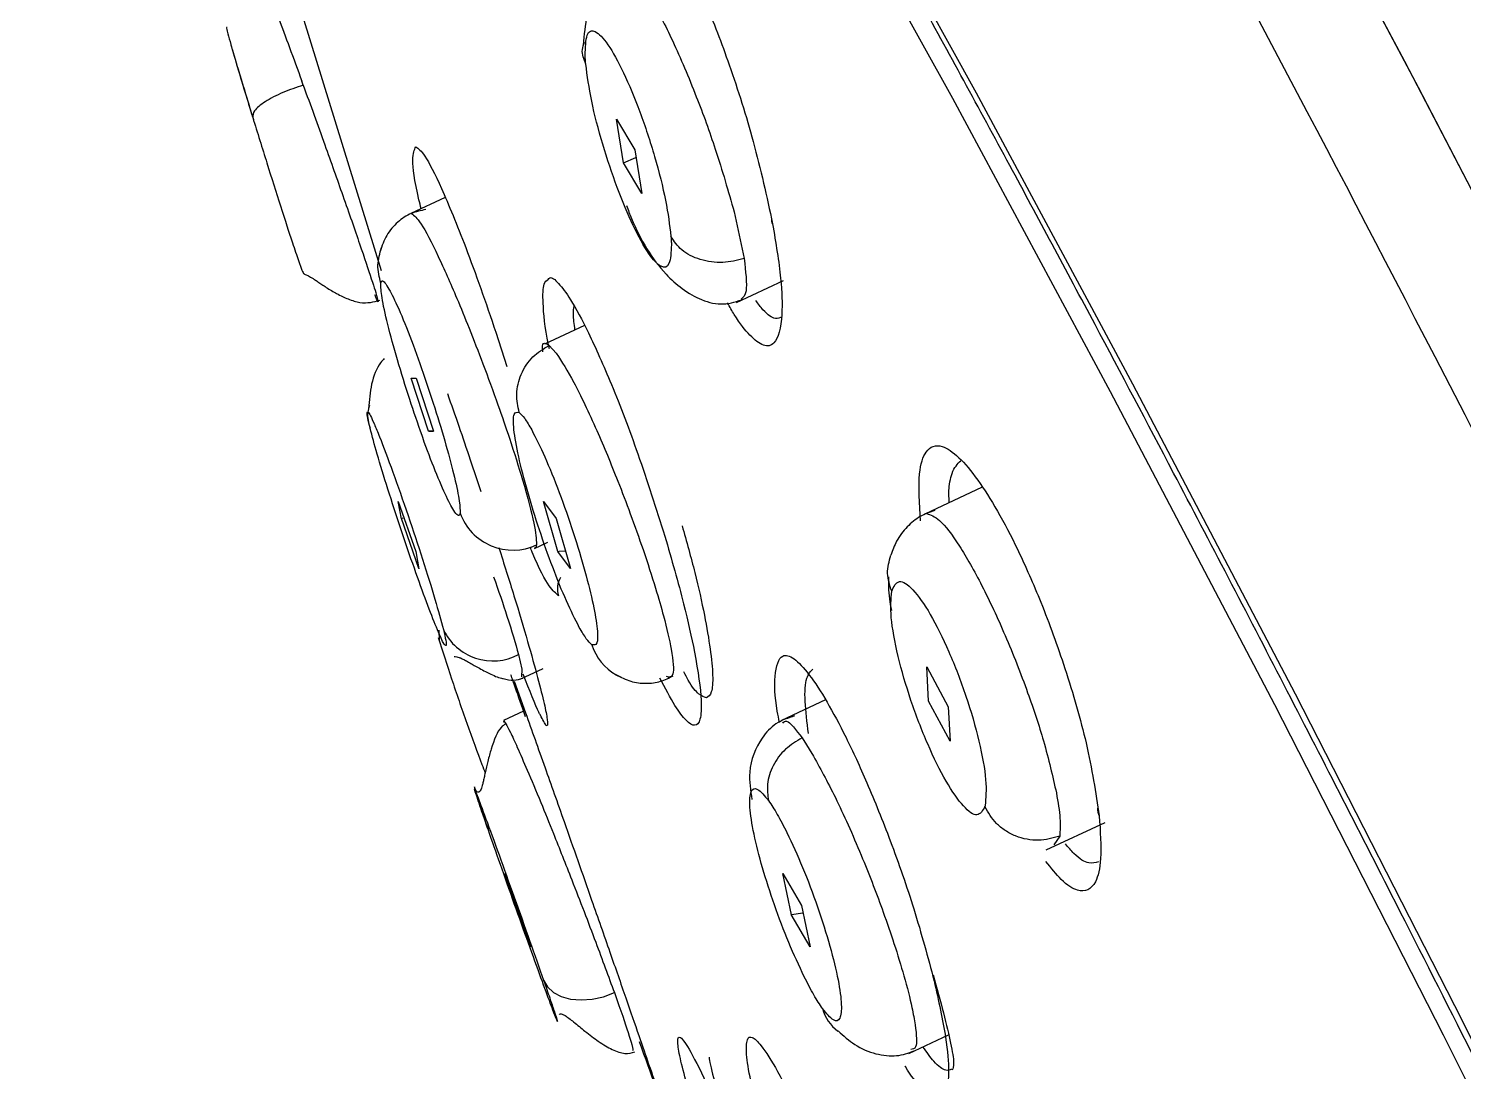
# Model space of a CAD drawing. Header units: millimetres. Extents: x 13235 to 13829, y -4257 to -3417.
# Drawn here: x 13700.847 to 13704.073, y -3757.731 to -3755.386 of the extents above; entities that cross this region are included whole.
import ezdxf

# ---------------------------------------------------------------- set-up
doc = ezdxf.new("R2010")
doc.units = ezdxf.units.MM
doc.header["$LTSCALE"] = 0.1
doc.layers.get('0').update_dxf_attribs({"lineweight": 15})

msp = doc.modelspace()

# ---------------------------------------------------------------- linework, layer by layer
at = {"linetype": 'Continuous', "lineweight": 25}
for p, q in [((13701.3824, -3755.0987), (13701.6391, -3755.9303)), ((13701.4642, -3755.5136), (13701.461, -3755.5047)), ((13702.1846, -3755.6883), (13702.1686, -3755.5899)), ((13702.1686, -3755.5899), (13702.2097, -3755.6588)), ((13702.2097, -3755.6588), (13702.2256, -3755.7571)), ((13702.2256, -3755.757), (13702.1845, -3755.6881)), ((13702.1846, -3755.6881), (13702.2125, -3755.6762)), ((13701.7834, -3755.7662), (13701.7064, -3755.8022)), ((13702.4333, -3755.7985), (13702.4558, -3755.9034)), ((13702.4387, -3756.0022), (13702.5441, -3755.9529)), ((13702.0966, -3756.0539), (13702.0068, -3756.096)), ((13701.8973, -3756.0691), (13701.9217, -3756.1459)), ((13702.0171, -3756.0986), (13702.0333, -3756.1163)), ((13701.7068, -3756.1727), (13701.7181, -3756.1727)), ((13701.7458, -3756.2919), (13701.7069, -3756.1725)), ((13701.7181, -3756.1725), (13701.757, -3756.2919)), ((13701.757, -3756.2919), (13701.7457, -3756.2919)), ((13701.7459, -3756.2919), (13701.7568, -3756.2913)), ((13702.9914, -3756.4175), (13702.8621, -3756.478)), ((13701.6776, -3756.4499), (13701.7172, -3756.5625)), ((13701.6849, -3756.4884), (13701.6777, -3756.4501)), ((13702.0048, -3756.4497), (13702.0332, -3756.488)), ((13702.0367, -3756.5623), (13702.0049, -3756.4497)), ((13701.7244, -3756.6007), (13701.6848, -3756.4881)), ((13701.6851, -3756.4883), (13701.6892, -3756.4864)), ((13702.0331, -3756.4879), (13702.065, -3756.6004)), ((13701.9846, -3756.5553), (13702.014, -3756.5415)), ((13701.7172, -3756.5625), (13701.7244, -3756.6008)), ((13701.9873, -3756.5532), (13701.9844, -3756.5551)), ((13701.9889, -3756.5472), (13701.9873, -3756.5532)), ((13702.065, -3756.6004), (13702.0366, -3756.5621)), ((13702.0371, -3756.5621), (13702.04, -3756.5616)), ((13702.04, -3756.5616), (13702.0537, -3756.5605)), ((13701.7692, -3756.7392), (13701.77, -3756.7629)), ((13701.9483, -3756.7941), (13701.9559, -3756.8266)), ((13701.9538, -3756.8487), (13702.0038, -3756.8253)), ((13701.9559, -3756.8266), (13701.9552, -3756.8444)), ((13702.8706, -3756.8991), (13702.8665, -3756.8215)), ((13702.8665, -3756.8215), (13702.9151, -3756.9114)), ((13701.9385, -3756.8535), (13701.9643, -3756.9252)), ((13702.6388, -3756.8955), (13702.5397, -3756.9419)), ((13701.9598, -3756.9212), (13701.9142, -3756.9426)), ((13702.9193, -3756.9887), (13702.8706, -3756.8989)), ((13702.9151, -3756.9114), (13702.9193, -3756.9888)), ((13702.586, -3756.9814), (13702.612, -3757.0225)), ((13703.1355, -3757.2334), (13703.2676, -3757.1715)), ((13703.1656, -3757.202), (13703.1524, -3757.2221)), ((13701.9166, -3757.2866), (13701.9505, -3757.3795)), ((13701.9415, -3757.3587), (13701.9167, -3757.2867)), ((13702.5622, -3757.3792), (13702.5429, -3757.2864)), ((13702.5429, -3757.2864), (13702.5848, -3757.358)), ((13701.9753, -3757.4513), (13701.9413, -3757.3583)), ((13701.9505, -3757.3795), (13701.9753, -3757.4515)), ((13702.6041, -3757.4509), (13702.5619, -3757.3788)), ((13702.562, -3757.3784), (13702.5882, -3757.3747)), ((13702.5848, -3757.358), (13702.6041, -3757.4509)), ((13702.8825, -3757.5266), (13702.8831, -3757.5275)), ((13702.1639, -3757.5542), (13702.1742, -3757.583)), ((13702.1742, -3757.583), (13702.1827, -3757.6075)), ((13702.8259, -3757.6912), (13702.9157, -3757.6491))]:
    msp.add_line(p, q, dxfattribs=at)
at = {"linetype": 'Continuous', "lineweight": 25, "flags": 128}
for points in [[(13701.039, -3751.0148), (13701.0707, -3751.0083), (13701.1773, -3751.0486), (13701.3207, -3751.1699), (13701.4998, -3751.3713), (13701.713, -3751.651), (13701.9584, -3752.0065), (13702.234, -3752.4348), (13702.5373, -3752.9321), (13702.8657, -3753.4942), (13703.2164, -3754.1161), (13703.5863, -3754.7926), (13703.9722, -3755.5178), (13704.3708, -3756.2853), (13704.7787, -3757.0885), (13705.1923, -3757.9205), (13705.6079, -3758.774), (13706.0222, -3759.6417)], [(13705.9752, -3759.5424), (13705.5636, -3758.6822), (13705.1511, -3757.8368), (13704.7409, -3757.0133), (13704.3367, -3756.2189), (13703.9419, -3755.4602), (13703.5599, -3754.7437), (13703.1938, -3754.0756), (13702.847, -3753.4615), (13702.5222, -3752.9068), (13702.2223, -3752.416), (13701.9498, -3751.9935), (13701.7071, -3751.6428), (13701.4962, -3751.3669), (13701.3189, -3751.1682), (13701.1768, -3751.0483), (13701.071, -3751.0083)], [(13705.2224, -3759.9722), (13704.8383, -3759.1698), (13704.4534, -3758.3825), (13704.0713, -3757.6178), (13703.6957, -3756.8831), (13703.3303, -3756.1855), (13702.9786, -3755.5317), (13702.6439, -3754.928), (13702.3294, -3754.3802), (13702.0383, -3753.8936), (13701.7733, -3753.4729), (13701.537, -3753.1221), (13701.3316, -3752.8446), (13701.1591, -3752.643), (13701.0212, -3752.5194), (13700.9192, -3752.4749)], [(13705.1933, -3760.0323), (13704.805, -3759.2203), (13704.4156, -3758.4236), (13704.0291, -3757.65), (13703.6493, -3756.9073), (13703.28, -3756.2028), (13702.9249, -3755.5435), (13702.5875, -3754.936), (13702.2711, -3754.3863), (13701.979, -3753.9), (13701.7139, -3753.4817), (13701.4785, -3753.1357), (13701.2752, -3752.8655), (13701.106, -3752.6736), (13700.9726, -3752.5621), (13700.8763, -3752.5319), (13700.8572, -3752.5376)], [(13702.1808, -3756.8461), (13702.1803, -3756.8459), (13702.1682, -3756.8398)], [(13702.0048, -3757.5265), (13702.0134, -3757.5413), (13702.0267, -3757.5536), (13702.0443, -3757.5628), (13702.0653, -3757.5686), (13702.0889, -3757.5706), (13702.1139, -3757.5688), (13702.1393, -3757.5633), (13702.1639, -3757.5542)]]:
    msp.add_lwpolyline(points, dxfattribs=at)
at = {"linetype": 'Continuous', "lineweight": 25}
for centre, radius, start, end in [((13702.5307, -3755.817), 0.0136, 171.0854, 216.7114), ((13701.9356, -3756.4329), 0.1262, 199.9126, 294.9804), ((13702.0862, -3756.6458), 0.0502, 149.435, 198.3297), ((13701.8907, -3756.685), 0.1233, 205.4138, 297.8415), ((13702.2278, -3756.7354), 0.1203, 197.6331, 240.2533), ((13703.2762, -3757.1429), 0.0256, 172.5, 212.6524), ((13702.7216, -3757.5666), 0.0924, 194.8064, 233.5023)]:
    msp.add_arc(centre, radius, start, end, dxfattribs=at)
for points, knots in [([(13700.8466, -3751.1134), (13700.8953, -3751.1289), (13700.9934, -3751.1602), (13701.2549, -3751.436), (13701.6272, -3751.9375), (13702.1301, -3752.7205), (13702.7235, -3753.7323), (13703.3835, -3754.9264), (13704.1005, -3756.2912), (13704.843, -3757.7628), (13705.6029, -3759.3263), (13706.3444, -3760.9096), (13707.0616, -3762.4955), (13707.7184, -3764.0119), (13708.3108, -3765.442), (13708.8097, -3766.7205), (13709.2122, -3767.8321), (13709.4989, -3768.7294), (13709.6595, -3769.3934), (13709.7044, -3769.8094), (13709.6309, -3769.864), (13709.598, -3769.8885)], [0, 0, 0, 0, 0.04229, 0.08533, 0.138911, 0.194045, 0.247626, 0.302761, 0.356342, 0.411476, 0.465057, 0.520191, 0.573772, 0.628906, 0.682487, 0.737622, 0.791202, 0.846337, 0.899918, 0.955052, 1, 1, 1, 1]), ([(13705.5679, -3760.7428), (13705.5293, -3760.6596), (13705.4527, -3760.495), (13705.3381, -3760.2506), (13705.2146, -3759.9889), (13705.0905, -3759.7273), (13704.9739, -3759.4836), (13704.9027, -3759.3357), (13704.8536, -3759.234), (13704.7891, -3759.1002), (13704.7059, -3758.9288), (13704.6157, -3758.7439), (13704.5441, -3758.5978), (13704.4638, -3758.4347), (13704.3749, -3758.2549), (13704.2776, -3758.059), (13704.1825, -3757.8688), (13704.0624, -3757.6299), (13703.8932, -3757.2958), (13703.6686, -3756.8578), (13703.4436, -3756.4262), (13703.2383, -3756.0381), (13703.0463, -3755.68), (13702.8599, -3755.3381), (13702.6822, -3755.0174), (13702.5154, -3754.7213), (13702.3464, -3754.4267), (13702.1817, -3754.1458), (13702.0266, -3753.8875), (13701.8842, -3753.6564), (13701.7261, -3753.4067), (13701.5712, -3753.1721), (13701.4354, -3752.9775), (13701.3169, -3752.816), (13701.2081, -3752.6779), (13701.1037, -3752.5579), (13701.0476, -3752.504), (13701.0213, -3752.4787)], [0, 0, 0, 0, 0.021095, 0.041774, 0.062036, 0.087668, 0.108472, 0.124451, 0.125701, 0.134698, 0.158945, 0.170139, 0.182887, 0.197192, 0.213052, 0.230468, 0.249438, 0.264203, 0.295282, 0.341276, 0.387506, 0.421052, 0.458271, 0.499166, 0.532192, 0.567289, 0.604458, 0.642664, 0.679349, 0.714691, 0.748691, 0.803167, 0.844771, 0.873498, 0.920536, 0.962703, 1, 1, 1, 1]), ([(13702.175, -3755.2222), (13702.1739, -3755.1937), (13702.1715, -3755.1306), (13702.187, -3755.0869), (13702.2135, -3755.0809), (13702.2448, -3755.1048), (13702.2811, -3755.1529), (13702.3226, -3755.226), (13702.371, -3755.3303), (13702.4256, -3755.4725), (13702.4817, -3755.6496), (13702.5067, -3755.7644), (13702.5199, -3755.8251)], [0, 0, 0, 0, 0.096698, 0.213923, 0.298564, 0.383151, 0.462379, 0.541555, 0.633739, 0.740903, 0.862978, 1, 1, 1, 1]), ([(13702.1714, -3755.2484), (13702.1664, -3755.2507), (13702.1479, -3755.2595), (13702.1229, -3755.296), (13702.0998, -3755.3531), (13702.096, -3755.4003), (13702.0941, -3755.4234)], [0, 0, 0, 0, 0.111378, 0.417242, 0.715941, 1, 1, 1, 1]), ([(13702.1719, -3755.2503), (13702.173, -3755.2471), (13702.178, -3755.2332), (13702.2032, -3755.2534), (13702.2449, -3755.3131), (13702.2957, -3755.4123), (13702.3467, -3755.5321), (13702.3965, -3755.669), (13702.4201, -3755.7522), (13702.4333, -3755.7985)], [0, 0, 0, 0, 0.047552, 0.20896, 0.363996, 0.518449, 0.680615, 0.822266, 1, 1, 1, 1]), ([(13701.4083, -3755.3621), (13701.4163, -3755.3835), (13701.4325, -3755.4264), (13701.4515, -3755.4786), (13701.461, -3755.5047)], [0, 0, 0, 0, 0.500049, 1, 1, 1, 1]), ([(13701.2933, -3755.3838), (13701.2926, -3755.3835), (13701.2902, -3755.3828), (13701.2935, -3755.3935), (13701.2989, -3755.4132), (13701.3014, -3755.4221)], [0, 0, 0, 0, 0.198786, 0.641497, 1, 1, 1, 1]), ([(13702.0982, -3755.4466), (13702.0988, -3755.4289), (13702.1, -3755.3936), (13702.1192, -3755.3868), (13702.1484, -3755.4169), (13702.1844, -3755.4819), (13702.2221, -3755.5721), (13702.2558, -3755.6745), (13702.2817, -3755.7767), (13702.2881, -3755.8282), (13702.2913, -3755.8539)], [0, 0, 0, 0, 0.126121, 0.2508428, 0.3743722, 0.4975745, 0.6214694, 0.7467359, 0.8732647, 1, 1, 1, 1]), ([(13701.3013, -3755.4221), (13701.3014, -3755.4223), (13701.3039, -3755.432), (13701.3199, -3755.4858), (13701.339, -3755.5486), (13701.3486, -3755.58)], [0, 0, 0, 0, 0.009421, 0.505025, 1, 1, 1, 1]), ([(13701.3014, -3755.4221), (13701.3024, -3755.4259), (13701.3071, -3755.4427), (13701.3238, -3755.4987), (13701.3424, -3755.5596), (13701.352, -3755.5908)], [0, 0, 0, 0, 0.1257183, 0.5515201, 1, 1, 1, 1]), ([(13702.0996, -3755.466), (13702.0952, -3755.4552), (13702.0887, -3755.439), (13702.0946, -3755.4225), (13702.0966, -3755.417)], [0, 0, 0, 0, 0.666818, 1, 1, 1, 1]), ([(13702.0996, -3755.466), (13702.0993, -3755.4626), (13702.0987, -3755.4558), (13702.0984, -3755.4497), (13702.0982, -3755.4466)], [0, 0, 0, 0, 0.500083, 1, 1, 1, 1]), ([(13702.2923, -3755.8724), (13702.2914, -3755.8889), (13702.2896, -3755.9216), (13702.2704, -3755.9267), (13702.2418, -3755.8967), (13702.2064, -3755.8331), (13702.1696, -3755.7453), (13702.1365, -3755.6458), (13702.1102, -3755.5448), (13702.1031, -3755.4925), (13702.0996, -3755.466)], [0, 0, 0, 0, 0.125211, 0.248744, 0.372538, 0.496596, 0.620186, 0.74404, 0.870529, 1, 1, 1, 1]), ([(13701.4642, -3755.5136), (13701.4485, -3755.5188), (13701.4244, -3755.5267), (13701.3964, -3755.54), (13701.3778, -3755.5507), (13701.3636, -3755.5613), (13701.351, -3755.574), (13701.3507, -3755.5814), (13701.3505, -3755.5862)], [0, 0, 0, 0, 0.243288, 0.373708, 0.506233, 0.637851, 0.765667, 1, 1, 1, 1]), ([(13701.4642, -3755.5136), (13701.4804, -3755.5582), (13701.5107, -3755.6416), (13701.5552, -3755.7675), (13701.5923, -3755.8739), (13701.6196, -3755.9552), (13701.6324, -3755.9968), (13701.6338, -3756.0058), (13701.6269, -3755.9891), (13701.6251, -3755.9847)], [0, 0, 0, 0, 0.171743, 0.320664, 0.481909, 0.638853, 0.795746, 0.947118, 1, 1, 1, 1]), ([(13701.3486, -3755.58), (13701.3489, -3755.581), (13701.3496, -3755.5831), (13701.3502, -3755.5852), (13701.3505, -3755.5862)], [0, 0, 0, 0, 0.500819, 1, 1, 1, 1]), ([(13701.3505, -3755.5862), (13701.3612, -3755.6205), (13701.3823, -3755.6886), (13701.4133, -3755.7862), (13701.4336, -3755.8495), (13701.4394, -3755.8665), (13701.4399, -3755.8678)], [0, 0, 0, 0, 0.327373, 0.649894, 0.972754, 1, 1, 1, 1]), ([(13701.7294, -3755.7915), (13701.7277, -3755.7845), (13701.7145, -3755.731), (13701.7074, -3755.6725), (13701.7141, -3755.6589), (13701.7174, -3755.6521)], [0, 0, 0, 0, 0.069628, 0.536944, 1, 1, 1, 1]), ([(13701.7174, -3755.6521), (13701.7234, -3755.6563), (13701.736, -3755.6651), (13701.7748, -3755.7417), (13701.8203, -3755.8527), (13701.8632, -3755.9688), (13701.886, -3756.0358), (13701.8973, -3756.0691)], [0, 0, 0, 0, 0.206176, 0.441336, 0.705399, 0.853648, 1, 1, 1, 1]), ([(13701.7398, -3755.7933), (13701.7288, -3755.7955), (13701.7062, -3755.8), (13701.6757, -3755.8203), (13701.6503, -3755.8495), (13701.6413, -3755.8751), (13701.6368, -3755.8878)], [0, 0, 0, 0, 0.2421335, 0.4940187, 0.7493185, 1, 1, 1, 1]), ([(13702.1912, -3755.7844), (13702.1949, -3755.7941), (13702.2176, -3755.8534), (13702.2576, -3755.9197), (13702.3178, -3755.9743), (13702.3619, -3755.9991), (13702.4114, -3756.0101), (13702.4407, -3755.9995), (13702.4559, -3755.994)], [0, 0, 0, 0, 0.0671155, 0.4085616, 0.531647, 0.6726402, 0.8299909, 1, 1, 1, 1]), ([(13701.7078, -3755.8019), (13701.7139, -3755.8066), (13701.7263, -3755.8162), (13701.7643, -3755.8891), (13701.8034, -3755.9772), (13701.8381, -3756.0618), (13701.8697, -3756.1431), (13701.9007, -3756.2277), (13701.9317, -3756.3176), (13701.9619, -3756.4145), (13701.9864, -3756.5058), (13701.9881, -3756.5338), (13701.9889, -3756.5472)], [0, 0, 0, 0, 0.121463, 0.248883, 0.358767, 0.425383, 0.49966, 0.583858, 0.653837, 0.750775, 0.880329, 1, 1, 1, 1]), ([(13702.5199, -3755.8251), (13702.527, -3755.8681), (13702.5403, -3755.9478), (13702.5429, -3756.045), (13702.529, -3756.097), (13702.5008, -3756.103), (13702.4699, -3756.0793), (13702.4418, -3756.0446), (13702.4236, -3756.0123), (13702.4185, -3756.0032)], [0, 0, 0, 0, 0.1759344, 0.3260569, 0.547777, 0.686641, 0.8205432, 0.949466, 1, 1, 1, 1]), ([(13702.2913, -3755.8539), (13702.2915, -3755.8572), (13702.292, -3755.8636), (13702.2922, -3755.8695), (13702.2923, -3755.8724)], [0, 0, 0, 0, 0.501005, 1, 1, 1, 1]), ([(13702.4558, -3755.9034), (13702.4401, -3755.9074), (13702.4158, -3755.9136), (13702.382, -3755.9116), (13702.3569, -3755.9063), (13702.3343, -3755.8969), (13702.3094, -3755.8809), (13702.2984, -3755.8645), (13702.2913, -3755.8539)], [0, 0, 0, 0, 0.244157, 0.37471, 0.507119, 0.638485, 0.76603, 1, 1, 1, 1]), ([(13701.4399, -3755.8678), (13701.4447, -3755.8823), (13701.4582, -3755.923), (13701.4658, -3755.9405), (13701.4681, -3755.9384), (13701.4779, -3755.9432), (13701.4829, -3755.9462), (13701.4893, -3755.9504), (13701.4972, -3755.9558), (13701.5063, -3755.9619), (13701.5208, -3755.9714), (13701.5414, -3755.9838), (13701.5668, -3755.9956), (13701.6027, -3756.0065), (13701.6228, -3756.0008), (13701.6366, -3755.9969)], [0, 0, 0, 0, 0.134234, 0.378666, 0.523926, 0.547902, 0.568381, 0.586718, 0.604555, 0.62356, 0.644875, 0.696547, 0.76085, 0.835538, 1, 1, 1, 1]), ([(13701.6386, -3755.9587), (13701.6352, -3755.9451), (13701.6286, -3755.9183), (13701.6364, -3755.8918), (13701.6403, -3755.8787)], [0, 0, 0, 0, 0.50616, 1, 1, 1, 1]), ([(13702.4558, -3755.9034), (13702.4591, -3755.9321), (13702.4648, -3755.9813), (13702.4537, -3755.9908), (13702.449, -3755.9947)], [0, 0, 0, 0, 0.582103, 1, 1, 1, 1]), ([(13701.6386, -3755.9587), (13701.6395, -3755.9559), (13701.6413, -3755.9501), (13701.6472, -3755.9571), (13701.6501, -3755.9606)], [0, 0, 0, 0, 0.499932, 1, 1, 1, 1]), ([(13701.7314, -3756.3014), (13701.722, -3756.2745), (13701.7024, -3756.2183), (13701.675, -3756.1293), (13701.6531, -3756.0491), (13701.6392, -3755.9862), (13701.6388, -3755.9679), (13701.6386, -3755.9587)], [0, 0, 0, 0, 0.185679, 0.388547, 0.593431, 0.79719, 1, 1, 1, 1]), ([(13701.6501, -3755.9606), (13701.6562, -3755.9707), (13701.6682, -3755.9909), (13701.6958, -3756.056), (13701.7263, -3756.1377), (13701.7567, -3756.2277), (13701.7833, -3756.3146), (13701.8034, -3756.3896), (13701.8164, -3756.4491), (13701.8168, -3756.4669), (13701.817, -3756.4758)], [0, 0, 0, 0, 0.127077, 0.254782, 0.383163, 0.509836, 0.632003, 0.752278, 0.8743, 1, 1, 1, 1]), ([(13702.018, -3756.1065), (13702.0174, -3756.1035), (13702.0074, -3756.0579), (13702.0028, -3756.0059), (13702.0033, -3755.9577), (13702.0117, -3755.9528), (13702.0152, -3755.9507)], [0, 0, 0, 0, 0.029444, 0.449471, 0.767565, 1, 1, 1, 1]), ([(13702.0152, -3755.9507), (13702.0162, -3755.9492), (13702.0209, -3755.9424), (13702.0377, -3755.9565), (13702.0663, -3755.9948), (13702.1065, -3756.0694), (13702.1587, -3756.1869), (13702.2201, -3756.3467), (13702.2578, -3756.4654), (13702.2775, -3756.5276)], [0, 0, 0, 0, 0.036307, 0.160723, 0.28508, 0.43555, 0.604875, 0.793, 1, 1, 1, 1]), ([(13702.0753, -3756.0639), (13702.0737, -3756.051), (13702.0708, -3756.0276), (13702.0725, -3756.016), (13702.0733, -3756.0108)], [0, 0, 0, 0, 0.548131, 1, 1, 1, 1]), ([(13702.541, -3756.0345), (13702.5363, -3756.0366), (13702.5248, -3756.0415), (13702.5041, -3756.0275), (13702.4875, -3756.0052), (13702.482, -3755.9978)], [0, 0, 0, 0, 0.3210678, 0.7769482, 1, 1, 1, 1]), ([(13702.0029, -3756.1131), (13702.0026, -3756.11), (13702.0006, -3756.0883), (13702.0095, -3756.0938), (13702.0171, -3756.0986)], [0, 0, 0, 0, 0.141584, 1, 1, 1, 1]), ([(13701.9498, -3756.2496), (13701.9471, -3756.2359), (13701.9413, -3756.2072), (13701.9523, -3756.1625), (13701.9778, -3756.1225), (13702.0042, -3756.1064), (13702.0171, -3756.0986)], [0, 0, 0, 0, 0.233266, 0.48832, 0.749782, 1, 1, 1, 1]), ([(13702.0333, -3756.1163), (13702.0457, -3756.1355), (13702.071, -3756.1749), (13702.1217, -3756.2816), (13702.1659, -3756.3879), (13702.2011, -3756.48), (13702.2304, -3756.5624), (13702.2558, -3756.6409), (13702.2782, -3756.7188), (13702.2951, -3756.7928), (13702.3, -3756.8475), (13702.2871, -3756.8449), (13702.2809, -3756.8436)], [0, 0, 0, 0, 0.121469, 0.248877, 0.358768, 0.425384, 0.499655, 0.584087, 0.651967, 0.752696, 0.879928, 1, 1, 1, 1]), ([(13701.6465, -3756.1282), (13701.6436, -3756.1313), (13701.6306, -3756.145), (13701.6157, -3756.184), (13701.6126, -3756.2224), (13701.6111, -3756.2411)], [0, 0, 0, 0, 0.126983, 0.574725, 1, 1, 1, 1]), ([(13701.7886, -3756.2072), (13701.8056, -3756.2558), (13701.8302, -3756.3262), (13701.8555, -3756.4033), (13701.8633, -3756.4271)], [0, 0, 0, 0, 0.691104, 1, 1, 1, 1]), ([(13701.6131, -3756.2337), (13701.6115, -3756.2388), (13701.6061, -3756.256), (13701.611, -3756.2731), (13701.6145, -3756.285)], [0, 0, 0, 0, 0.297846, 1, 1, 1, 1]), ([(13701.6145, -3756.285), (13701.6126, -3756.277), (13701.6088, -3756.2609), (13701.6074, -3756.249), (13701.6094, -3756.247), (13701.6149, -3756.2556), (13701.6237, -3756.2745), (13701.6392, -3756.3122), (13701.6648, -3756.3799), (13701.6996, -3756.4793), (13701.7332, -3756.5809), (13701.7626, -3756.6754), (13701.7737, -3756.7169), (13701.7794, -3756.7379)], [0, 0, 0, 0, 0.06345, 0.126892, 0.190416, 0.254085, 0.317951, 0.382014, 0.509876, 0.633982, 0.754189, 0.875089, 1, 1, 1, 1]), ([(13702.0851, -3756.7328), (13702.0756, -3756.7143), (13702.057, -3756.6778), (13702.0251, -3756.5988), (13701.9946, -3756.5131), (13701.9676, -3756.4255), (13701.9471, -3756.3455), (13701.9364, -3756.2841), (13701.9362, -3756.2472), (13701.9453, -3756.2488), (13701.9498, -3756.2496)], [0, 0, 0, 0, 0.12538, 0.247108, 0.367403, 0.489918, 0.61701, 0.74533, 0.87298, 1, 1, 1, 1]), ([(13701.9498, -3756.2496), (13701.9537, -3756.2531), (13701.9614, -3756.2602), (13701.9725, -3756.2792), (13701.978, -3756.2887)], [0, 0, 0, 0, 0.4999621, 1, 1, 1, 1]), ([(13701.7858, -3756.7735), (13701.7842, -3756.7734), (13701.7812, -3756.7732), (13701.7648, -3756.7363), (13701.7421, -3756.678), (13701.714, -3756.6005), (13701.6833, -3756.5111), (13701.654, -3756.4208), (13701.6289, -3756.3392), (13701.6193, -3756.303), (13701.6145, -3756.285)], [0, 0, 0, 0, 0.125399, 0.247129, 0.367406, 0.48993, 0.617008, 0.745334, 0.872974, 1, 1, 1, 1]), ([(13701.8054, -3756.474), (13701.7995, -3756.4642), (13701.7879, -3756.4448), (13701.7617, -3756.3828), (13701.742, -3756.3323), (13701.7319, -3756.3028), (13701.7314, -3756.3014)], [0, 0, 0, 0, 0.3356, 0.661396, 0.983342, 1, 1, 1, 1]), ([(13701.978, -3756.2887), (13701.9876, -3756.3075), (13702.0068, -3756.3452), (13702.0402, -3756.4283), (13702.072, -3756.5189), (13702.0987, -3756.6076), (13702.1175, -3756.6836), (13702.1268, -3756.7398), (13702.1266, -3756.7743), (13702.1177, -3756.7727), (13702.1132, -3756.7718)], [0, 0, 0, 0, 0.127075, 0.254788, 0.383155, 0.509832, 0.632011, 0.752268, 0.874295, 1, 1, 1, 1]), ([(13702.8525, -3756.4933), (13702.8502, -3756.4545), (13702.8459, -3756.385), (13702.8644, -3756.3295), (13702.8955, -3756.3181), (13702.9373, -3756.3463), (13702.98, -3756.3971), (13703.0254, -3756.4683), (13703.0739, -3756.5613), (13703.1268, -3756.6813), (13703.1814, -3756.8316), (13703.2314, -3757.0051), (13703.2466, -3757.1043), (13703.2546, -3757.1568)], [0, 0, 0, 0, 0.108633, 0.194829, 0.299319, 0.37593, 0.45014, 0.52076, 0.591339, 0.673518, 0.769041, 0.877861, 1, 1, 1, 1]), ([(13702.917, -3756.4524), (13702.9165, -3756.4394), (13702.9158, -3756.4165), (13702.9201, -3756.3986), (13702.927, -3756.3744), (13702.9357, -3756.3654), (13702.9429, -3756.358)], [0, 0, 0, 0, 0.241571, 0.426608, 0.526338, 1, 1, 1, 1]), ([(13701.817, -3756.4758), (13701.8161, -3756.4787), (13701.8143, -3756.4845), (13701.8084, -3756.4775), (13701.8054, -3756.474)], [0, 0, 0, 0, 0.499918, 1, 1, 1, 1]), ([(13702.8844, -3756.4698), (13702.8734, -3756.4737), (13702.8512, -3756.4816), (13702.8218, -3756.5057), (13702.7986, -3756.5354), (13702.7899, -3756.5597), (13702.786, -3756.5704)], [0, 0, 0, 0, 0.26002, 0.525033, 0.790144, 1, 1, 1, 1]), ([(13702.8661, -3756.4769), (13702.8751, -3756.4796), (13702.8938, -3756.4853), (13702.9383, -3756.5439), (13702.9902, -3756.6349), (13703.0444, -3756.7512), (13703.0927, -3756.8737), (13703.1344, -3757.0002), (13703.1497, -3757.0677), (13703.1582, -3757.1052)], [0, 0, 0, 0, 0.1353126, 0.2817488, 0.4240206, 0.564709, 0.7132147, 0.8405279, 1, 1, 1, 1]), ([(13702.3163, -3756.5041), (13702.3263, -3756.54), (13702.3463, -3756.6116), (13702.3672, -3756.7059), (13702.3807, -3756.7848), (13702.3864, -3756.8438), (13702.3838, -3756.8829), (13702.3753, -3756.8887), (13702.3711, -3756.8915)], [0, 0, 0, 0, 0.172182, 0.344396, 0.505552, 0.671351, 0.838098, 1, 1, 1, 1]), ([(13702.2775, -3756.5276), (13702.2925, -3756.5798), (13702.3199, -3756.675), (13702.3487, -3756.8049), (13702.3612, -3756.8947), (13702.3582, -3756.9433), (13702.3462, -3756.9574), (13702.3265, -3756.9453), (13702.3006, -3756.9122), (13702.2782, -3756.8695), (13702.2665, -3756.8472)], [0, 0, 0, 0, 0.154781, 0.282362, 0.454976, 0.571413, 0.682566, 0.788427, 0.888991, 1, 1, 1, 1]), ([(13701.9039, -3756.553), (13701.9157, -3756.5901), (13701.9401, -3756.6669), (13701.9693, -3756.7656), (13701.9923, -3756.8479), (13702.0071, -3756.9069), (13702.0146, -3756.946), (13702.0138, -3756.9617), (13702.0028, -3756.9401), (13701.9976, -3756.9299)], [0, 0, 0, 0, 0.1369703, 0.2835411, 0.4237445, 0.5575815, 0.685018, 0.8527884, 1, 1, 1, 1]), ([(13702.0386, -3756.6616), (13702.0322, -3756.6565), (13702.0188, -3756.6456), (13701.9943, -3756.6012), (13701.9761, -3756.5562), (13701.9745, -3756.5523)], [0, 0, 0, 0, 0.450868, 0.951777, 1, 1, 1, 1]), ([(13702.7877, -3756.6515), (13702.7834, -3756.6382), (13702.7745, -3756.611), (13702.782, -3756.5841), (13702.7858, -3756.5704)], [0, 0, 0, 0, 0.492642, 1, 1, 1, 1]), ([(13701.8923, -3756.6188), (13701.9031, -3756.65), (13701.928, -3756.7221), (13701.9409, -3756.768), (13701.9483, -3756.7941)], [0, 0, 0, 0, 0.432917, 1, 1, 1, 1]), ([(13702.7804, -3756.6193), (13702.7801, -3756.6344), (13702.7798, -3756.6561), (13702.7854, -3756.6861), (13702.7871, -3756.6952)], [0, 0, 0, 0, 0.696259, 1, 1, 1, 1]), ([(13702.7877, -3756.6515), (13702.7924, -3756.6414), (13702.8018, -3756.6214), (13702.834, -3756.6425), (13702.874, -3756.6988), (13702.917, -3756.7851), (13702.9565, -3756.8878), (13702.9861, -3756.9909), (13703.0026, -3757.0817), (13702.9995, -3757.1162), (13702.9979, -3757.1334)], [0, 0, 0, 0, 0.126077, 0.250712, 0.374163, 0.497365, 0.621397, 0.746861, 0.87352, 1, 1, 1, 1]), ([(13702.9973, -3757.1359), (13702.9923, -3757.1448), (13702.9824, -3757.1626), (13702.9502, -3757.14), (13702.9107, -3757.0833), (13702.8682, -3756.9977), (13702.8294, -3756.8966), (13702.8001, -3756.7951), (13702.7833, -3756.7042), (13702.7862, -3756.6692), (13702.7877, -3756.6515)], [0, 0, 0, 0, 0.125217, 0.2485627, 0.3720371, 0.4956722, 0.6189326, 0.743089, 0.870611, 1, 1, 1, 1]), ([(13702.1132, -3756.7718), (13702.1094, -3756.7683), (13702.1017, -3756.7613), (13702.0906, -3756.7423), (13702.0851, -3756.7328)], [0, 0, 0, 0, 0.499916, 1, 1, 1, 1]), ([(13701.7676, -3756.7557), (13701.7773, -3756.7861), (13701.7969, -3756.8472), (13701.8321, -3756.9488), (13701.8589, -3757.0233), (13701.8709, -3757.0538), (13701.8733, -3757.06)], [0, 0, 0, 0, 0.305087, 0.613386, 0.922287, 1, 1, 1, 1]), ([(13701.7683, -3756.7574), (13701.7685, -3756.7583), (13701.7691, -3756.7602), (13701.7697, -3756.762), (13701.77, -3756.7629)], [0, 0, 0, 0, 0.501313, 1, 1, 1, 1]), ([(13701.7794, -3756.7379), (13701.7815, -3756.7469), (13701.7858, -3756.7648), (13701.7858, -3756.7706), (13701.7858, -3756.7735)], [0, 0, 0, 0, 0.499976, 1, 1, 1, 1]), ([(13701.8037, -3756.7982), (13701.8053, -3756.7983), (13701.8076, -3756.7984), (13701.8141, -3756.8001), (13701.8207, -3756.8028), (13701.829, -3756.8069), (13701.8388, -3756.8124), (13701.8496, -3756.8186), (13701.8664, -3756.8283), (13701.8885, -3756.8394), (13701.9057, -3756.847), (13701.9133, -3756.848), (13701.9137, -3756.8481)], [0, 0, 0, 0, 0.163165, 0.245179, 0.312816, 0.372072, 0.430613, 0.49541, 0.570664, 0.757224, 0.988766, 1, 1, 1, 1]), ([(13702.5354, -3756.9464), (13702.5336, -3756.938), (13702.5241, -3756.8912), (13702.5239, -3756.8323), (13702.5366, -3756.7904), (13702.5664, -3756.7986), (13702.6009, -3756.8349), (13702.6411, -3756.8964), (13702.6854, -3756.9793), (13702.7342, -3757.0851), (13702.7872, -3757.217), (13702.842, -3757.374), (13702.869, -3757.4746), (13702.8831, -3757.5275)], [0, 0, 0, 0, 0.022468, 0.123831, 0.251717, 0.340404, 0.426339, 0.509504, 0.58987, 0.674404, 0.770949, 0.879484, 1, 1, 1, 1]), ([(13702.6005, -3756.9714), (13702.5973, -3756.9461), (13702.5907, -3756.8929), (13702.5943, -3756.8433), (13702.6052, -3756.8319), (13702.6103, -3756.8267)], [0, 0, 0, 0, 0.3271199, 0.6861925, 1, 1, 1, 1]), ([(13701.9137, -3756.8481), (13701.9219, -3756.8498), (13701.9393, -3756.8534), (13701.9516, -3756.849), (13701.958, -3756.8467)], [0, 0, 0, 0, 0.476696, 1, 1, 1, 1]), ([(13701.9639, -3756.9341), (13701.9557, -3756.9103), (13701.9417, -3756.8696), (13701.9344, -3756.8481), (13701.9314, -3756.8392)], [0, 0, 0, 0, 0.583513, 1, 1, 1, 1]), ([(13701.9976, -3756.9299), (13701.9964, -3756.9281), (13701.9895, -3756.9166), (13701.9729, -3756.874), (13701.959, -3756.8383)], [0, 0, 0, 0, 0.164757, 1, 1, 1, 1]), ([(13702.1676, -3756.8395), (13702.1786, -3756.8449), (13702.2005, -3756.8558), (13702.2352, -3756.8599), (13702.2682, -3756.8558), (13702.2871, -3756.8463), (13702.2964, -3756.8417)], [0, 0, 0, 0, 0.253042, 0.508106, 0.758744, 1, 1, 1, 1]), ([(13702.3711, -3756.8915), (13702.3656, -3756.8894), (13702.3546, -3756.8853), (13702.337, -3756.8656), (13702.3236, -3756.8392), (13702.3203, -3756.8326)], [0, 0, 0, 0, 0.4343721, 0.8560717, 1, 1, 1, 1]), ([(13701.9643, -3756.9252), (13701.9782, -3756.9644), (13702.0036, -3757.0358), (13702.0556, -3757.1829), (13702.1064, -3757.3278), (13702.1537, -3757.4629), (13702.1898, -3757.5666), (13702.2193, -3757.6518), (13702.2446, -3757.7249), (13702.2636, -3757.7809), (13702.2702, -3757.8018), (13702.259, -3757.7721), (13702.2338, -3757.7018), (13702.2207, -3757.665)], [0, 0, 0, 0, 0.101931, 0.18593, 0.299557, 0.3764, 0.44966, 0.519327, 0.58539, 0.672931, 0.771234, 0.880251, 1, 1, 1, 1]), ([(13701.9196, -3756.9497), (13701.916, -3756.9519), (13701.9031, -3756.96), (13701.8905, -3756.993), (13701.8796, -3757.0316), (13701.8745, -3757.0542), (13701.8711, -3757.0702), (13701.869, -3757.08), (13701.8669, -3757.0883), (13701.8649, -3757.0949), (13701.863, -3757.0995), (13701.8548, -3757.1097), (13701.8474, -3757.0851), (13701.8493, -3757.0939), (13701.8501, -3757.0976)], [0, 0, 0, 0, 0.077451, 0.284643, 0.368038, 0.434379, 0.461162, 0.484103, 0.504088, 0.522779, 0.542198, 0.564416, 0.812527, 1, 1, 1, 1]), ([(13701.9161, -3756.9465), (13701.9157, -3756.9446), (13701.9149, -3756.9405), (13701.9179, -3756.9467), (13701.9196, -3756.95)], [0, 0, 0, 0, 0.458449, 1, 1, 1, 1]), ([(13701.9196, -3756.95), (13701.9225, -3756.9547), (13701.9277, -3756.9632), (13701.9457, -3757.0025), (13701.9682, -3757.0542), (13701.9962, -3757.1209), (13702.0303, -3757.2045), (13702.0725, -3757.3117), (13702.1227, -3757.4413), (13702.1505, -3757.5176), (13702.1639, -3757.5542)], [0, 0, 0, 0, 0.111659, 0.203949, 0.306843, 0.42348, 0.520433, 0.654736, 0.834216, 1, 1, 1, 1]), ([(13702.5693, -3756.932), (13702.5547, -3756.9367), (13702.5266, -3756.9458), (13702.4881, -3756.9872), (13702.4624, -3757.0499), (13702.4701, -3757.0995), (13702.4733, -3757.1202)], [0, 0, 0, 0, 0.2167402, 0.4184428, 0.7573706, 1, 1, 1, 1]), ([(13702.5428, -3756.9484), (13702.5452, -3756.9454), (13702.5522, -3756.9365), (13702.5725, -3756.9635), (13702.586, -3756.9814)], [0, 0, 0, 0, 0.338402, 1, 1, 1, 1]), ([(13702.586, -3756.9814), (13702.573, -3756.9892), (13702.5464, -3757.0051), (13702.5191, -3757.0429), (13702.5054, -3757.0843), (13702.509, -3757.1101), (13702.5107, -3757.1225)], [0, 0, 0, 0, 0.250141, 0.511554, 0.766633, 1, 1, 1, 1]), ([(13702.612, -3757.0225), (13702.6291, -3757.054), (13702.6643, -3757.1184), (13702.7207, -3757.2463), (13702.7639, -3757.3585), (13702.7945, -3757.4473), (13702.8172, -3757.5213), (13702.8329, -3757.5829), (13702.8431, -3757.6398), (13702.8457, -3757.6807), (13702.8352, -3757.6816), (13702.831, -3757.6819)], [0, 0, 0, 0, 0.146402, 0.299978, 0.432441, 0.512736, 0.602254, 0.70492, 0.775072, 0.91034, 1, 1, 1, 1]), ([(13701.8806, -3757.1891), (13701.8762, -3757.1765), (13701.8674, -3757.1514), (13701.8579, -3757.1234), (13701.8519, -3757.1052), (13701.8492, -3757.0968), (13701.8497, -3757.0976), (13701.8498, -3757.0977)], [0, 0, 0, 0, 0.241961, 0.4839, 0.726135, 0.968961, 1, 1, 1, 1]), ([(13701.8501, -3757.0976), (13701.8499, -3757.0979), (13701.8495, -3757.0988), (13701.8604, -3757.131), (13701.8744, -3757.1714), (13701.8818, -3757.1926)], [0, 0, 0, 0, 0.2195804, 0.591906, 1, 1, 1, 1]), ([(13701.8498, -3757.0977), (13701.8499, -3757.0976), (13701.8501, -3757.0973), (13701.8566, -3757.1138), (13701.8731, -3757.158), (13701.9033, -3757.241), (13701.9384, -3757.3386), (13701.9749, -3757.4413), (13701.9947, -3757.4978), (13702.0048, -3757.5265)], [0, 0, 0, 0, 0.07553, 0.162377, 0.335663, 0.503899, 0.666807, 0.830675, 1, 1, 1, 1]), ([(13702.591, -3757.5186), (13702.5793, -3757.4936), (13702.5563, -3757.4444), (13702.5233, -3757.3571), (13702.4959, -3757.2719), (13702.4762, -3757.1942), (13702.4668, -3757.133), (13702.4697, -3757.0976), (13702.4841, -3757.0907), (13702.5019, -3757.1119), (13702.5107, -3757.1225)], [0, 0, 0, 0, 0.1253926, 0.2471193, 0.3674052, 0.489936, 0.6170199, 0.745331, 0.8729818, 1, 1, 1, 1]), ([(13702.5107, -3757.1225), (13702.5171, -3757.132), (13702.5299, -3757.1509), (13702.5447, -3757.1797), (13702.5521, -3757.1941)], [0, 0, 0, 0, 0.499958, 1, 1, 1, 1]), ([(13703.1582, -3757.1052), (13703.1616, -3757.1255), (13703.1685, -3757.1661), (13703.1665, -3757.19), (13703.1656, -3757.202)], [0, 0, 0, 0, 0.49999, 1, 1, 1, 1]), ([(13702.9979, -3757.1334), (13702.9978, -3757.1338), (13702.9976, -3757.1347), (13702.9974, -3757.1355), (13702.9973, -3757.1359)], [0, 0, 0, 0, 0.5002, 1, 1, 1, 1]), ([(13703.1656, -3757.202), (13703.15, -3757.2066), (13703.126, -3757.2136), (13703.0918, -3757.2102), (13703.0662, -3757.2028), (13703.0428, -3757.1904), (13703.0168, -3757.1698), (13703.0049, -3757.1492), (13702.9973, -3757.1359)], [0, 0, 0, 0, 0.243281, 0.373733, 0.506276, 0.637873, 0.765692, 1, 1, 1, 1]), ([(13703.2546, -3757.1568), (13703.2569, -3757.1913), (13703.2612, -3757.2554), (13703.2459, -3757.3181), (13703.2144, -3757.3329), (13703.1729, -3757.3072), (13703.1464, -3757.2739), (13703.1347, -3757.2592)], [0, 0, 0, 0, 0.220923, 0.409448, 0.68788, 0.862273, 1, 1, 1, 1]), ([(13702.0285, -3757.5953), (13702.0316, -3757.6048), (13702.0378, -3757.6237), (13702.034, -3757.6154), (13702.0212, -3757.5818), (13701.9997, -3757.5231), (13701.9711, -3757.4444), (13701.939, -3757.3546), (13701.9067, -3757.2636), (13701.8892, -3757.2139), (13701.8806, -3757.1891)], [0, 0, 0, 0, 0.125396, 0.247113, 0.367409, 0.489924, 0.617009, 0.745341, 0.872978, 1, 1, 1, 1]), ([(13702.5521, -3757.1941), (13702.5639, -3757.2195), (13702.5876, -3757.2703), (13702.622, -3757.3617), (13702.6501, -3757.4509), (13702.6687, -3757.528), (13702.6763, -3757.5846), (13702.6725, -3757.6158), (13702.6583, -3757.6214), (13702.641, -3757.6007), (13702.6323, -3757.5902)], [0, 0, 0, 0, 0.127067, 0.25477, 0.383161, 0.50983, 0.631995, 0.75227, 0.87429, 1, 1, 1, 1]), ([(13703.253, -3757.2602), (13703.2461, -3757.262), (13703.2307, -3757.2661), (13703.2049, -3757.251), (13703.1851, -3757.2274), (13703.1787, -3757.2197)], [0, 0, 0, 0, 0.351373, 0.787743, 1, 1, 1, 1]), ([(13702.0048, -3757.5265), (13702.0097, -3757.5405), (13702.0194, -3757.5684), (13702.0254, -3757.5863), (13702.0285, -3757.5953)], [0, 0, 0, 0, 0.499969, 1, 1, 1, 1]), ([(13702.6323, -3757.5902), (13702.6259, -3757.5807), (13702.6131, -3757.5618), (13702.5984, -3757.533), (13702.591, -3757.5186)], [0, 0, 0, 0, 0.499962, 1, 1, 1, 1]), ([(13702.8831, -3757.5275), (13702.8931, -3757.5723), (13702.9112, -3757.6539), (13702.9186, -3757.7452), (13702.9089, -3757.7916), (13702.8844, -3757.7958), (13702.8544, -3757.7697), (13702.8315, -3757.7421), (13702.8183, -3757.7198), (13702.8181, -3757.7194)], [0, 0, 0, 0, 0.197101, 0.358676, 0.574093, 0.722886, 0.864186, 0.997968, 1, 1, 1, 1]), ([(13702.8808, -3757.5143), (13702.889, -3757.544), (13702.906, -3757.6052), (13702.9214, -3757.6711), (13702.9293, -3757.717), (13702.9256, -3757.7249), (13702.9238, -3757.7288)], [0, 0, 0, 0, 0.241586, 0.497708, 0.750019, 1, 1, 1, 1]), ([(13702.0409, -3757.6033), (13702.0411, -3757.6025), (13702.0416, -3757.601), (13702.0455, -3757.6018), (13702.0497, -3757.6038), (13702.0533, -3757.6059), (13702.0574, -3757.6086), (13702.0637, -3757.6133), (13702.0781, -3757.6247), (13702.1012, -3757.6439), (13702.1306, -3757.6662), (13702.1608, -3757.6842), (13702.1889, -3757.6936), (13702.203, -3757.6894), (13702.2101, -3757.6873)], [0, 0, 0, 0, 0.033453, 0.067852, 0.083153, 0.098229, 0.11384, 0.130734, 0.170081, 0.276863, 0.4223, 0.599581, 0.796567, 1, 1, 1, 1]), ([(13702.1827, -3757.6075), (13702.1912, -3757.6328), (13702.2068, -3757.6792), (13702.2054, -3757.6834), (13702.2048, -3757.6853)], [0, 0, 0, 0, 0.543826, 1, 1, 1, 1]), ([(13702.3812, -3757.932), (13702.3709, -3757.9012), (13702.3492, -3757.836), (13702.3262, -3757.7583), (13702.3108, -3757.6984), (13702.3045, -3757.6591), (13702.3104, -3757.6482), (13702.3339, -3757.6819), (13702.3754, -3757.7651), (13702.4146, -3757.8576), (13702.4349, -3757.9053)], [0, 0, 0, 0, 0.097946, 0.206929, 0.309497, 0.412028, 0.543152, 0.684847, 0.837111, 1, 1, 1, 1]), ([(13702.4811, -3757.7932), (13702.4776, -3757.7793), (13702.4665, -3757.7365), (13702.46, -3757.6899), (13702.4611, -3757.6566), (13702.4728, -3757.6508), (13702.4948, -3757.6717), (13702.5306, -3757.7277), (13702.5822, -3757.8296), (13702.6457, -3757.9726), (13702.6889, -3758.0851), (13702.7113, -3758.1433)], [0, 0, 0, 0, 0.049695, 0.153623, 0.257999, 0.353945, 0.449865, 0.572609, 0.705207, 0.847653, 1, 1, 1, 1]), ([(13702.6672, -3757.6403), (13702.6795, -3757.6512), (13702.7064, -3757.6752), (13702.7527, -3757.6939), (13702.7996, -3757.6992), (13702.8256, -3757.6899), (13702.8384, -3757.6852)], [0, 0, 0, 0, 0.2188366, 0.480849, 0.7436367, 1, 1, 1, 1]), ([(13702.3772, -3757.6994), (13702.3772, -3757.6996), (13702.3772, -3757.7054), (13702.3862, -3757.7441), (13702.4022, -3757.8027), (13702.4209, -3757.8563), (13702.4282, -3757.8772)], [0, 0, 0, 0, 0.013578, 0.382881, 0.758519, 1, 1, 1, 1]), ([(13702.9226, -3757.7263), (13702.9185, -3757.728), (13702.9085, -3757.7323), (13702.8861, -3757.7149), (13702.8665, -3757.6879), (13702.858, -3757.6762)], [0, 0, 0, 0, 0.287216, 0.690977, 1, 1, 1, 1])]:
    msp.add_open_spline(points, degree=3, knots=knots, dxfattribs=at)

doc.saveas('drawing.dxf')
